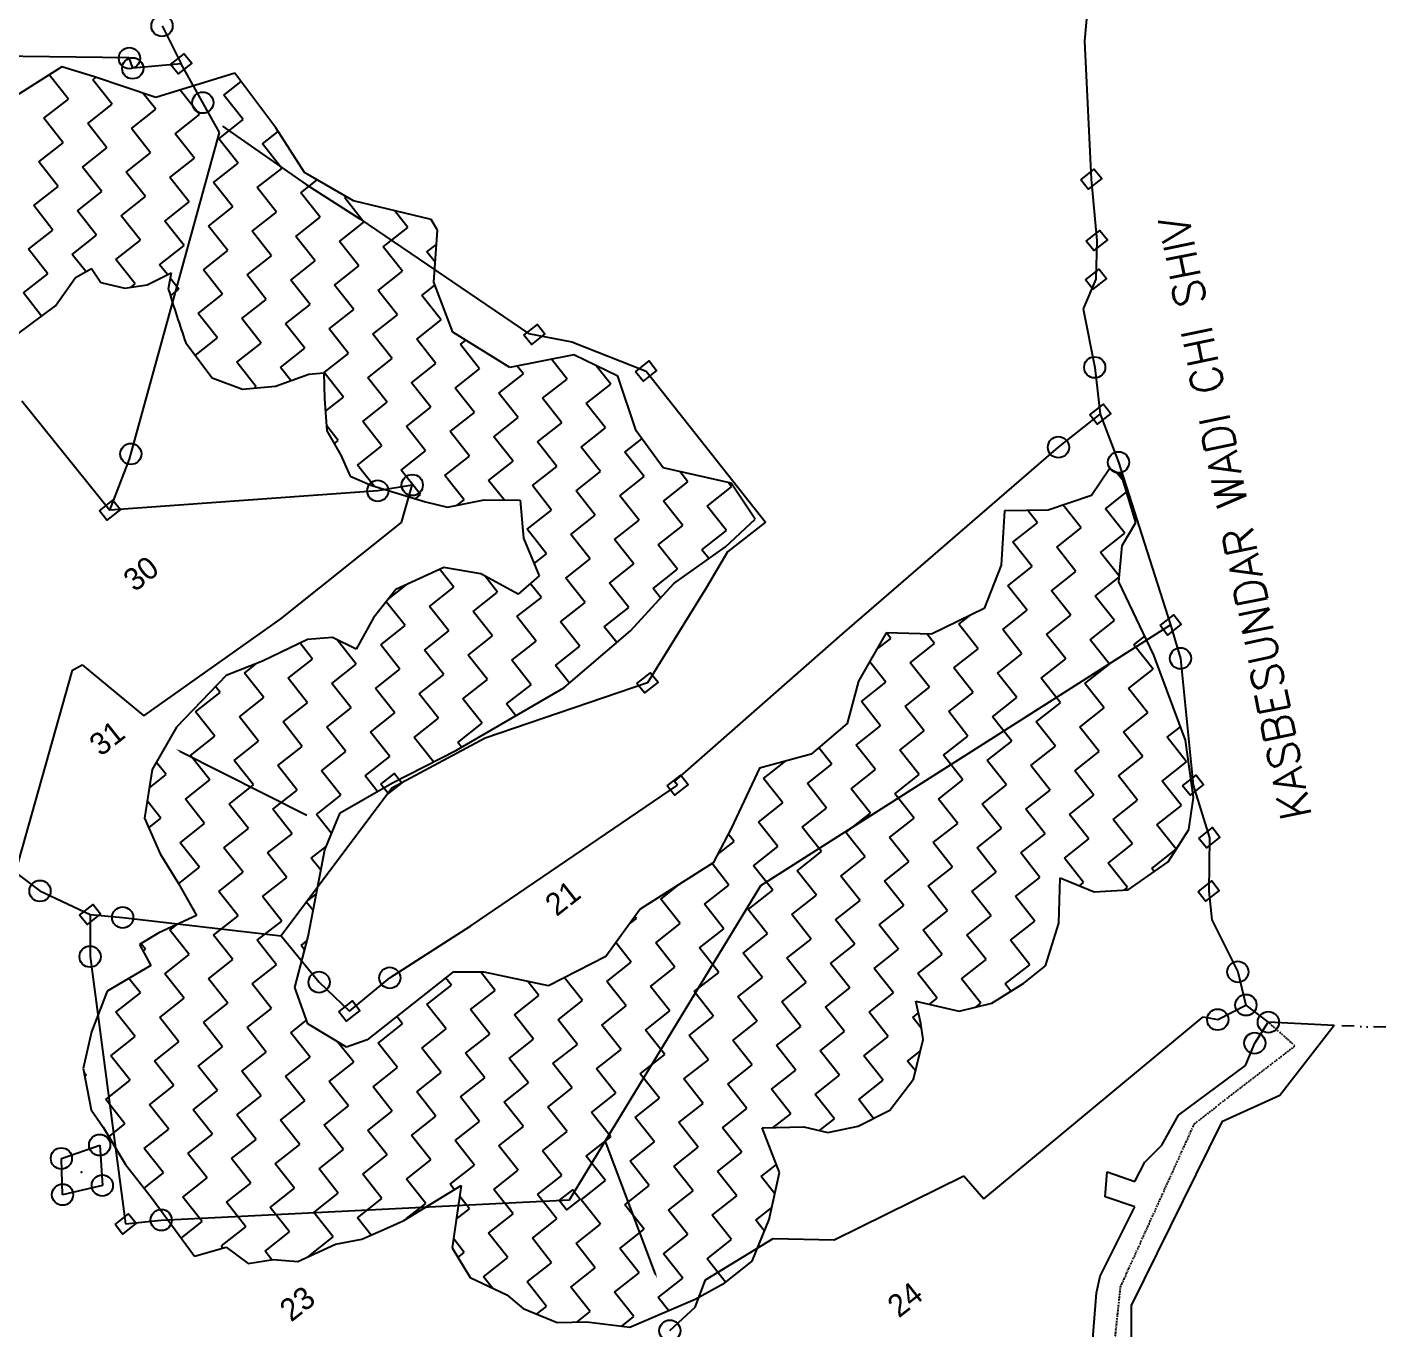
# Model space of a CAD drawing. Header units: metres. Extents: x 348758 to 350592, y 1757753 to 1760169.
# Drawn here: x 350046 to 350592, y 1758428 to 1758951 of the extents above; entities that cross this region are included whole.
import ezdxf

# ---------------------------------------------------------------- set-up
doc = ezdxf.new("R2010")
doc.units = ezdxf.units.M
doc.header["$MEASUREMENT"] = 0
doc.linetypes.add('DASHDOT', pattern=[1, 0.5, -0.25, 0, -0.25])
doc.linetypes.add('DIVIDE', pattern=[1.25, 0.5, -0.25, 0, -0.25, 0, -0.25])
for name, color, linetype in [('OFF', 1, 'Continuous'), ('POLY_HATCH', 12, 'Continuous'), ('POLY_PARCEL', 6, 'Continuous'), ('POLY_WATER', 4, 'Continuous'), ('SYM_ARROW', 1, 'Continuous'), ('TEXT_MAPOUT', 7, 'Continuous'), ('TEXT_PARCEL', 7, 'Continuous'), ('V_BOUND_LINE', 7, 'Continuous'), ('V_BOUND_STREAM_LINE', 7, 'DASHDOT'), ('V_DIVIDE_LINE', 7, 'DIVIDE')]:
    doc.layers.add(name, color=color, linetype=linetype)
doc.styles.get("Standard").update_dxf_attribs({"font": 'simplex.shx'})
doc.styles.add('TEXT_MAP', font='')
doc.styles.get('TEXT_MAP').set_extended_font_data('Kruti Dev 050')

msp = doc.modelspace()

# ---------------------------------------------------------------- linework, layer by layer
for points in [[(350103.49, 1758936.15), (350108.95, 1758940.46), (350111.94, 1758936.68), (350106.47, 1758932.37)], [(350469.35, 1758889.78), (350474.81, 1758894.1), (350477.8, 1758890.32), (350472.33, 1758886)], [(350471.62, 1758865.06), (350477.08, 1758869.38), (350480.07, 1758865.6), (350474.6, 1758861.28)], [(350471.26, 1758849.54), (350476.73, 1758853.86), (350479.71, 1758850.08), (350474.25, 1758845.76)], [(350245.52, 1758827.23), (350250.99, 1758831.55), (350253.97, 1758827.77), (350248.51, 1758823.45)], [(350290.42, 1758812.58), (350295.88, 1758816.89), (350298.87, 1758813.11), (350293.4, 1758808.8)], [(350473, 1758795.24), (350478.47, 1758799.56), (350481.45, 1758795.78), (350475.99, 1758791.46)], [(350074.82, 1758756.59), (350080.28, 1758760.91), (350083.27, 1758757.13), (350077.8, 1758752.81)], [(350501.27, 1758710.42), (350506.74, 1758714.74), (350509.72, 1758710.96), (350504.26, 1758706.64)], [(350290.97, 1758687.14), (350296.43, 1758691.45), (350299.42, 1758687.67), (350293.95, 1758683.35)], [(350187.96, 1758646.62), (350193.42, 1758650.93), (350196.41, 1758647.15), (350190.94, 1758642.84)], [(350303.09, 1758645.95), (350308.56, 1758650.26), (350311.54, 1758646.48), (350306.08, 1758642.17)], [(350510.33, 1758646), (350515.8, 1758650.31), (350518.78, 1758646.53), (350513.32, 1758642.22)], [(350516.9, 1758624.84), (350522.37, 1758629.16), (350525.35, 1758625.38), (350519.89, 1758621.06)], [(350516.59, 1758603.39), (350522.06, 1758607.7), (350525.04, 1758603.92), (350519.58, 1758599.61)], [(350066.87, 1758593.97), (350072.34, 1758598.29), (350075.32, 1758594.51), (350069.86, 1758590.19)], [(350171.12, 1758555.13), (350176.58, 1758559.44), (350179.57, 1758555.66), (350174.1, 1758551.35)], [(350259.68, 1758479.19), (350265.15, 1758483.51), (350268.13, 1758479.73), (350262.66, 1758475.41)], [(350081.12, 1758469.47), (350086.59, 1758473.79), (350089.57, 1758470.01), (350084.11, 1758465.69)]]:
    msp.add_lwpolyline(points, close=True)
for centre in [(350100.02, 1758951.68), (350086.91, 1758938.67), (350088.25, 1758934.63), (350116.41, 1758920.78), (350475, 1758814.3), (350087.48, 1758779.49), (350460.41, 1758782.19), (350484.57, 1758776.12), (350186.76, 1758764.63), (350200.62, 1758766.97), (350509.47, 1758697.26), (350050.95, 1758603.69), (350084.21, 1758593.01), (350071.1, 1758577.28), (350163.17, 1758566.98), (350191.59, 1758568.73), (350532.54, 1758571.16), (350535.78, 1758557.81), (350524.46, 1758551.94), (350544.78, 1758550.88), (350539.35, 1758542.48), (350074.95, 1758501.48), (350059.56, 1758496.1), (350076.02, 1758485.2), (350060.03, 1758481.5), (350099.69, 1758471.32), (350304.18, 1758426.81)]:
    msp.add_circle(centre, 4.26)
msp.add_point((350067.6, 1758490.58))
at = {"layer": 'OFF'}
msp.add_line((350571.26, 1758549.52), (350544.78, 1758550.88), dxfattribs=at)
at = {"layer": 'POLY_HATCH'}
for p, q in [((350059.78, 1758935.27), (350030.99, 1758917.03)), ((350072.87, 1758931.22), (350059.78, 1758935.27)), ((350097.51, 1758922.81), (350072.87, 1758931.22)), ((350129.33, 1758932.65), (350097.51, 1758922.81)), ((350145.83, 1758910.61), (350129.33, 1758932.65)), ((350157.28, 1758892.69), (350145.83, 1758910.61)), ((350177.05, 1758881.33), (350157.28, 1758892.69)), ((350208.23, 1758873.79), (350177.05, 1758881.33)), ((350210.74, 1758869.48), (350208.23, 1758873.79)), ((350209.27, 1758848.54), (350210.74, 1758869.48)), ((350057.17, 1758839.11), (350065.28, 1758850.5)), ((350065.28, 1758850.5), (350071.69, 1758854.13)), ((350071.69, 1758854.13), (350075.4, 1758848.52)), ((350094, 1758847.54), (350103.73, 1758852.37)), ((350103.73, 1758852.37), (350102.55, 1758845.74)), ((350075.4, 1758848.52), (350085.08, 1758846.19)), ((350085.08, 1758846.19), (350094, 1758847.54)), ((350216.96, 1758828.54), (350209.27, 1758848.54)), ((350041.45, 1758827.41), (350057.17, 1758839.11)), ((350239.9, 1758814.3), (350216.96, 1758828.54)), ((350109.57, 1758824.21), (350120.18, 1758810.13)), ((350265.63, 1758819.32), (350239.9, 1758814.3)), ((350283.21, 1758810.73), (350265.63, 1758819.32)), ((350145.67, 1758806.75), (350158.98, 1758811.56)), ((350158.98, 1758811.56), (350165.01, 1758812.05)), ((350165.01, 1758812.05), (350165.38, 1758801.65)), ((350120.18, 1758810.13), (350132.38, 1758805.52)), ((350132.38, 1758805.52), (350145.67, 1758806.75)), ((350290.67, 1758788.75), (350283.21, 1758810.73)), ((350165.38, 1758801.65), (350166.25, 1758788.81)), ((350166.25, 1758788.81), (350171.86, 1758778.99)), ((350301.48, 1758773.91), (350290.67, 1758788.75)), ((350171.86, 1758778.99), (350175.64, 1758770.59)), ((350328.89, 1758767.69), (350301.48, 1758773.91)), ((350480.95, 1758773.5), (350473.71, 1758762.8)), ((350485.82, 1758770.93), (350480.95, 1758773.5)), ((350175.64, 1758770.59), (350184.35, 1758766.78)), ((350338.44, 1758753.25), (350328.89, 1758767.69)), ((350491.54, 1758751.95), (350485.82, 1758770.93)), ((350184.35, 1758766.78), (350205.89, 1758760.27)), ((350473.71, 1758762.8), (350456.29, 1758756.87)), ((350205.89, 1758760.27), (350214.78, 1758758.04)), ((350214.78, 1758758.04), (350229.48, 1758761.09)), ((350229.48, 1758761.09), (350244.03, 1758760.87)), ((350244.03, 1758760.87), (350245.41, 1758745.57)), ((350438.73, 1758756.54), (350437.35, 1758734.8)), ((350456.29, 1758756.87), (350438.73, 1758756.54)), ((350326.57, 1758742.08), (350338.44, 1758753.25)), ((350486.06, 1758742.63), (350491.54, 1758751.95)), ((350245.41, 1758745.57), (350251.59, 1758730.51)), ((350305.74, 1758727.43), (350326.57, 1758742.08)), ((350484.74, 1758728.06), (350486.06, 1758742.63)), ((350437.35, 1758734.8), (350430.51, 1758717.29)), ((350213.35, 1758733.8), (350193.99, 1758724.92)), ((350228.19, 1758731.27), (350213.35, 1758733.8)), ((350243.15, 1758723.14), (350228.19, 1758731.27)), ((350251.59, 1758730.51), (350243.15, 1758723.14)), ((350193.99, 1758724.92), (350185.09, 1758713.62)), ((350288.41, 1758708.36), (350305.74, 1758727.43)), ((350498.78, 1758698.54), (350484.74, 1758728.06)), ((350185.09, 1758713.62), (350178.01, 1758700.91)), ((350430.51, 1758717.29), (350409.38, 1758707.02)), ((350261.57, 1758685.37), (350288.41, 1758708.36)), ((350391.13, 1758707.57), (350380, 1758688.08)), ((350409.38, 1758707.02), (350391.13, 1758707.57)), ((350158.56, 1758704.78), (350140.41, 1758696.16)), ((350168.61, 1758705.6), (350158.56, 1758704.78)), ((350178.01, 1758700.91), (350168.61, 1758705.6)), ((350511.47, 1758664.4), (350498.78, 1758698.54)), ((350140.41, 1758696.16), (350125.79, 1758690.3)), ((350125.79, 1758690.3), (350105.81, 1758669.55)), ((350380, 1758688.08), (350375.48, 1758671.02)), ((350218.4, 1758660.27), (350261.57, 1758685.37)), ((350105.81, 1758669.55), (350096.09, 1758652.49)), ((350375.48, 1758671.02), (350360.95, 1758658.65)), ((350514.72, 1758641.33), (350511.47, 1758664.4)), ((350192.73, 1758647.2), (350218.4, 1758660.27)), ((350360.95, 1758658.65), (350340.18, 1758653.04)), ((350340.18, 1758653.04), (350328.77, 1758628.75)), ((350096.09, 1758652.49), (350092.99, 1758632.95)), ((350171.7, 1758635.09), (350192.73, 1758647.2)), ((350512.79, 1758628.41), (350514.72, 1758641.33)), ((350092.99, 1758632.95), (350099.27, 1758618.67)), ((350165.42, 1758620.24), (350171.7, 1758635.09)), ((350328.77, 1758628.75), (350321.62, 1758615.01)), ((350504.49, 1758615.45), (350512.79, 1758628.41)), ((350158.79, 1758585.34), (350165.42, 1758620.24)), ((350099.27, 1758618.67), (350106.61, 1758606.66)), ((350321.62, 1758615.01), (350292.27, 1758596.34)), ((350488.43, 1758604.19), (350504.49, 1758615.45)), ((350460.56, 1758590.73), (350461.12, 1758608.98)), ((350461.12, 1758608.98), (350474.8, 1758603.4)), ((350106.61, 1758606.66), (350113.86, 1758593.87)), ((350474.8, 1758603.4), (350488.43, 1758604.19)), ((350113.86, 1758593.87), (350098.7, 1758586.88)), ((350292.27, 1758596.34), (350278.47, 1758577.35)), ((350455.27, 1758573.53), (350460.56, 1758590.73)), ((350098.7, 1758586.88), (350090.98, 1758582.21)), ((350090.98, 1758582.21), (350095.55, 1758573.72)), ((350153.35, 1758564.87), (350158.79, 1758585.34)), ((350278.47, 1758577.35), (350255.45, 1758565.47)), ((350095.55, 1758573.72), (350078.01, 1758563.43)), ((350216.9, 1758570.99), (350182.54, 1758543.86)), ((350229.47, 1758571.03), (350216.9, 1758570.99)), ((350255.45, 1758565.47), (350229.47, 1758571.03)), ((350446.48, 1758566.59), (350455.27, 1758573.53)), ((350433.59, 1758558.55), (350446.48, 1758566.59)), ((350078.01, 1758563.43), (350071.69, 1758547.05)), ((350158.65, 1758550.18), (350153.35, 1758564.87)), ((350405.14, 1758550.33), (350403.02, 1758559.34)), ((350403.02, 1758559.34), (350420.46, 1758555.31)), ((350420.46, 1758555.31), (350433.59, 1758558.55)), ((350174.14, 1758540.82), (350158.65, 1758550.18)), ((350405.97, 1758543.87), (350405.14, 1758550.33)), ((350071.69, 1758547.05), (350068.36, 1758532.31)), ((350182.54, 1758543.86), (350174.14, 1758540.82)), ((350402.1, 1758527.99), (350405.97, 1758543.87)), ((350068.36, 1758532.31), (350071.56, 1758515.6)), ((350392.67, 1758515.56), (350402.1, 1758527.99)), ((350071.56, 1758515.6), (350076.32, 1758508.68)), ((350379.96, 1758509.09), (350392.67, 1758515.56)), ((350076.32, 1758508.68), (350085.3, 1758493.69)), ((350341.26, 1758508.44), (350358.03, 1758508.87)), ((350348.3, 1758490.5), (350341.26, 1758508.44)), ((350358.03, 1758508.87), (350367.71, 1758506.54)), ((350367.71, 1758506.54), (350379.96, 1758509.09)), ((350085.3, 1758493.69), (350095.69, 1758480.53)), ((350344.06, 1758471.48), (350348.3, 1758490.5)), ((350197.19, 1758471.17), (350220.35, 1758485.18)), ((350220.35, 1758485.18), (350216.6, 1758460.14)), ((350095.69, 1758480.53), (350113.06, 1758456.74)), ((350180.37, 1758463.59), (350190.44, 1758467.98)), ((350190.44, 1758467.98), (350197.19, 1758471.17)), ((350337.3, 1758454.75), (350344.06, 1758471.48)), ((350154.62, 1758454.66), (350169.78, 1758461.64)), ((350169.78, 1758461.64), (350180.37, 1758463.59)), ((350113.06, 1758456.74), (350125.84, 1758460.42)), ((350125.84, 1758460.42), (350134.61, 1758453.82)), ((350216.6, 1758460.14), (350223.94, 1758448.13)), ((350134.61, 1758453.82), (350144.76, 1758455.42)), ((350144.76, 1758455.42), (350154.62, 1758454.66)), ((350326.33, 1758446.09), (350337.3, 1758454.75)), ((350223.94, 1758448.13), (350238.65, 1758441.23)), ((350314.4, 1758439.52), (350326.33, 1758446.09)), ((350238.65, 1758441.23), (350245.17, 1758435.69)), ((350245.17, 1758435.69), (350258.84, 1758430.11)), ((350288.1, 1758428.27), (350314.4, 1758439.52)), ((350258.84, 1758430.11), (350270.81, 1758430.3)), ((350270.81, 1758430.3), (350288.1, 1758428.27))]:
    msp.add_line(p, q, dxfattribs=at)
at = {"layer": 'POLY_HATCH', "linetype": 'Continuous'}
for p, q in [((350062.37, 1758922.26), (350054.66, 1758932.03)), ((350072.19, 1758930.01), (350073.47, 1758931.02)), ((350079.94, 1758920.19), (350072.19, 1758930.01)), ((350115.08, 1758916.06), (350107.35, 1758925.85)), ((350124.89, 1758923.81), (350131.84, 1758929.3)), ((350052.56, 1758914.51), (350062.37, 1758922.26)), ((350097.51, 1758918.13), (350092.45, 1758924.53)), ((350132.64, 1758913.99), (350124.89, 1758923.81)), ((350070.13, 1758912.44), (350079.94, 1758920.19)), ((350087.69, 1758910.38), (350097.51, 1758918.13)), ((350105.26, 1758908.31), (350115.08, 1758916.06)), ((350060.31, 1758904.69), (350052.56, 1758914.51)), ((350077.88, 1758902.63), (350070.13, 1758912.44)), ((350095.44, 1758900.56), (350087.69, 1758910.38)), ((350122.83, 1758906.24), (350132.64, 1758913.99)), ((350050.49, 1758896.94), (350060.31, 1758904.69)), ((350113.01, 1758898.49), (350105.26, 1758908.31)), ((350130.58, 1758896.43), (350122.83, 1758906.24)), ((350140.39, 1758904.18), (350146.74, 1758909.19)), ((350148.14, 1758894.36), (350140.39, 1758904.18)), ((350068.06, 1758894.88), (350077.88, 1758902.63)), ((350085.63, 1758892.81), (350095.44, 1758900.56)), ((350103.19, 1758890.74), (350113.01, 1758898.49)), ((350058.24, 1758887.13), (350050.49, 1758896.94)), ((350075.81, 1758885.06), (350068.06, 1758894.88)), ((350120.76, 1758888.68), (350130.58, 1758896.43)), ((350138.33, 1758886.61), (350148.14, 1758894.36)), ((350093.38, 1758882.99), (350085.63, 1758892.81)), ((350110.94, 1758880.93), (350103.19, 1758890.74)), ((350128.51, 1758878.86), (350120.76, 1758888.68)), ((350155.89, 1758884.55), (350162.45, 1758889.72)), ((350048.43, 1758879.38), (350058.24, 1758887.13)), ((350065.99, 1758877.31), (350075.81, 1758885.06)), ((350083.56, 1758875.24), (350093.38, 1758882.99)), ((350146.08, 1758876.79), (350138.33, 1758886.61)), ((350163.64, 1758874.73), (350155.89, 1758884.55)), ((350173.46, 1758882.48), (350174.13, 1758883.01)), ((350181.21, 1758872.66), (350173.46, 1758882.48)), ((350056.18, 1758869.56), (350048.43, 1758879.38)), ((350073.74, 1758867.49), (350065.99, 1758877.31)), ((350101.13, 1758873.18), (350110.94, 1758880.93)), ((350118.69, 1758871.11), (350128.51, 1758878.86)), ((350136.26, 1758869.04), (350146.08, 1758876.79)), ((350198.78, 1758870.6), (350193.43, 1758877.37)), ((350091.31, 1758865.43), (350083.56, 1758875.24)), ((350108.88, 1758863.36), (350101.13, 1758873.18)), ((350126.44, 1758861.29), (350118.69, 1758871.11)), ((350153.83, 1758866.98), (350163.64, 1758874.73)), ((350171.39, 1758864.91), (350181.21, 1758872.66)), ((350046.36, 1758861.81), (350056.18, 1758869.56)), ((350063.93, 1758859.74), (350073.74, 1758867.49)), ((350144.01, 1758859.23), (350136.26, 1758869.04)), ((350161.58, 1758857.16), (350153.83, 1758866.98)), ((350188.96, 1758862.85), (350198.78, 1758870.6)), ((350054.11, 1758851.99), (350046.36, 1758861.81)), ((350081.49, 1758857.68), (350091.31, 1758865.43)), ((350099.06, 1758855.61), (350108.88, 1758863.36)), ((350116.63, 1758853.54), (350126.44, 1758861.29)), ((350179.14, 1758855.1), (350171.39, 1758864.91)), ((350196.71, 1758853.03), (350188.96, 1758862.85)), ((350206.53, 1758860.78), (350210.34, 1758863.79)), ((350209.83, 1758856.59), (350206.53, 1758860.78)), ((350069.39, 1758852.83), (350063.93, 1758859.74)), ((350089.24, 1758847.86), (350081.49, 1758857.68)), ((350102.21, 1758851.62), (350099.06, 1758855.61)), ((350134.19, 1758851.48), (350144.01, 1758859.23)), ((350151.76, 1758849.41), (350161.58, 1758857.16)), ((350169.33, 1758847.35), (350179.14, 1758855.1)), ((350044.29, 1758844.24), (350054.11, 1758851.99)), ((350106.81, 1758845.79), (350103.34, 1758850.19)), ((350124.38, 1758843.73), (350116.63, 1758853.54)), ((350141.94, 1758841.66), (350134.19, 1758851.48)), ((350159.51, 1758839.59), (350151.76, 1758849.41)), ((350186.89, 1758845.28), (350196.71, 1758853.03)), ((350051.61, 1758834.97), (350044.29, 1758844.24)), ((350087.62, 1758846.57), (350089.24, 1758847.86)), ((350103.38, 1758843.08), (350106.81, 1758845.79)), ((350177.08, 1758837.53), (350169.33, 1758847.35)), ((350194.65, 1758835.46), (350186.89, 1758845.28)), ((350204.46, 1758843.21), (350209.72, 1758847.36)), ((350114.56, 1758835.98), (350124.38, 1758843.73)), ((350132.13, 1758833.91), (350141.94, 1758841.66)), ((350149.69, 1758831.84), (350159.51, 1758839.59)), ((350212.21, 1758833.4), (350204.46, 1758843.21)), ((350122.31, 1758826.16), (350114.56, 1758835.98)), ((350139.88, 1758824.09), (350132.13, 1758833.91)), ((350167.26, 1758829.78), (350177.08, 1758837.53)), ((350184.83, 1758827.71), (350194.65, 1758835.46)), ((350202.4, 1758825.65), (350212.21, 1758833.4)), ((350157.45, 1758822.03), (350149.69, 1758831.84)), ((350175.01, 1758819.96), (350167.26, 1758829.78)), ((350192.58, 1758817.9), (350184.83, 1758827.71)), ((350113.4, 1758819.13), (350122.31, 1758826.16)), ((350130.06, 1758816.34), (350139.88, 1758824.09)), ((350147.63, 1758814.28), (350157.45, 1758822.03)), ((350210.15, 1758815.83), (350202.4, 1758825.65)), ((350219.96, 1758823.58), (350222.16, 1758825.31)), ((350227.71, 1758813.76), (350219.96, 1758823.58)), ((350165.2, 1758812.21), (350175.01, 1758819.96)), ((350182.76, 1758810.15), (350192.58, 1758817.9)), ((350262.85, 1758809.63), (350256.59, 1758817.56)), ((350137.81, 1758806.53), (350130.06, 1758816.34)), ((350151.82, 1758808.97), (350147.63, 1758814.28)), ((350172.95, 1758802.39), (350165.2, 1758812.21)), ((350200.33, 1758808.08), (350210.15, 1758815.83)), ((350217.9, 1758806.01), (350227.71, 1758813.76)), ((350235.46, 1758803.95), (350245.28, 1758811.7)), ((350245.28, 1758811.7), (350242.78, 1758814.86)), ((350280.41, 1758807.56), (350274.59, 1758814.95)), ((350137.08, 1758805.95), (350137.81, 1758806.53)), ((350190.51, 1758800.33), (350182.76, 1758810.15)), ((350208.08, 1758798.26), (350200.33, 1758808.08)), ((350225.65, 1758796.2), (350217.9, 1758806.01)), ((350253.03, 1758801.88), (350262.85, 1758809.63)), ((350270.6, 1758799.81), (350280.41, 1758807.56)), ((350165.71, 1758796.68), (350172.95, 1758802.39)), ((350180.7, 1758792.58), (350190.51, 1758800.33)), ((350243.21, 1758794.13), (350235.46, 1758803.95)), ((350260.78, 1758792.06), (350253.03, 1758801.88)), ((350198.26, 1758790.51), (350208.08, 1758798.26)), ((350215.83, 1758788.45), (350225.65, 1758796.2)), ((350278.35, 1758790), (350270.6, 1758799.81)), ((350170.88, 1758784.83), (350166.11, 1758790.87)), ((350188.45, 1758782.76), (350180.7, 1758792.58)), ((350206.01, 1758780.7), (350198.26, 1758790.51)), ((350233.4, 1758786.38), (350243.21, 1758794.13)), ((350250.96, 1758784.31), (350260.78, 1758792.06)), ((350268.53, 1758782.25), (350278.35, 1758790)), ((350169.26, 1758783.55), (350170.88, 1758784.83)), ((350223.58, 1758778.63), (350215.83, 1758788.45)), ((350241.15, 1758776.56), (350233.4, 1758786.38)), ((350258.71, 1758774.5), (350250.96, 1758784.31)), ((350286.1, 1758780.18), (350292.96, 1758785.6)), ((350178.63, 1758775.01), (350188.45, 1758782.76)), ((350196.2, 1758772.95), (350206.01, 1758780.7)), ((350213.76, 1758770.88), (350223.58, 1758778.63)), ((350276.28, 1758772.43), (350268.53, 1758782.25)), ((350293.85, 1758770.36), (350286.1, 1758780.18)), ((350185.37, 1758766.47), (350178.63, 1758775.01)), ((350203.95, 1758763.13), (350196.2, 1758772.95)), ((350231.33, 1758768.81), (350241.15, 1758776.56)), ((350248.9, 1758766.75), (350258.71, 1758774.5)), ((350221.51, 1758761.06), (350213.76, 1758770.88)), ((350237.52, 1758760.97), (350231.33, 1758768.81)), ((350266.46, 1758764.68), (350276.28, 1758772.43)), ((350284.03, 1758762.61), (350293.85, 1758770.36)), ((350301.6, 1758760.55), (350311.41, 1758768.3)), ((350311.41, 1758768.3), (350308.18, 1758772.39)), ((350328.98, 1758766.23), (350327.6, 1758767.98)), ((350486.56, 1758768.48), (350483.78, 1758772.01)), ((350201.87, 1758761.49), (350203.95, 1758763.13)), ((350256.65, 1758756.93), (350248.9, 1758766.75)), ((350274.21, 1758754.86), (350266.46, 1758764.68)), ((350291.78, 1758752.8), (350284.03, 1758762.61)), ((350319.17, 1758758.48), (350328.98, 1758766.23)), ((350479.33, 1758757.45), (350487.86, 1758764.18)), ((350218.72, 1758758.86), (350221.51, 1758761.06)), ((350246.83, 1758749.18), (350256.65, 1758756.93)), ((350309.35, 1758750.73), (350301.6, 1758760.55)), ((350326.92, 1758748.67), (350319.17, 1758758.48)), ((350451.95, 1758751.77), (350448.04, 1758756.72)), ((350469.52, 1758749.7), (350462.25, 1758758.9)), ((350487.08, 1758747.64), (350479.33, 1758757.45)), ((350264.4, 1758747.11), (350274.21, 1758754.86)), ((350281.97, 1758745.05), (350291.78, 1758752.8)), ((350442.13, 1758744.02), (350451.95, 1758751.77)), ((350254.58, 1758739.36), (350246.83, 1758749.18)), ((350272.15, 1758737.3), (350264.4, 1758747.11)), ((350299.53, 1758742.98), (350309.35, 1758750.73)), ((350317.1, 1758740.91), (350326.92, 1758748.67)), ((350459.7, 1758741.95), (350469.52, 1758749.7)), ((350477.27, 1758739.89), (350487.08, 1758747.64)), ((350289.72, 1758735.23), (350281.97, 1758745.05)), ((350307.28, 1758733.16), (350299.53, 1758742.98)), ((350319.89, 1758737.38), (350317.1, 1758740.91)), ((350449.88, 1758734.2), (350442.13, 1758744.02)), ((350467.45, 1758732.14), (350459.7, 1758741.95)), ((350249.58, 1758735.41), (350254.58, 1758739.36)), ((350262.33, 1758729.55), (350272.15, 1758737.3)), ((350279.9, 1758727.48), (350289.72, 1758735.23)), ((350484.93, 1758730.18), (350477.27, 1758739.89)), ((350217.38, 1758725.93), (350211.75, 1758733.06)), ((350234.95, 1758723.86), (350229.79, 1758730.39)), ((350270.08, 1758719.73), (350262.33, 1758729.55)), ((350297.47, 1758725.41), (350307.28, 1758733.16)), ((350440.07, 1758726.45), (350449.88, 1758734.2)), ((350457.63, 1758724.38), (350467.45, 1758732.14)), ((350475.2, 1758722.32), (350484.92, 1758729.99)), ((350190.81, 1758720.88), (350198.6, 1758727.04)), ((350207.57, 1758718.18), (350217.38, 1758725.93)), ((350225.13, 1758716.11), (350234.95, 1758723.86)), ((350252.52, 1758721.8), (350248.07, 1758727.43)), ((350287.65, 1758717.66), (350279.9, 1758727.48)), ((350300.46, 1758721.62), (350297.47, 1758725.41)), ((350447.82, 1758716.63), (350440.07, 1758726.45)), ((350465.38, 1758714.57), (350457.63, 1758724.38)), ((350197.75, 1758710.43), (350190.15, 1758720.05)), ((350215.32, 1758708.36), (350207.57, 1758718.18)), ((350242.7, 1758714.05), (350252.52, 1758721.8)), ((350260.27, 1758711.98), (350270.08, 1758719.73)), ((350482.95, 1758712.5), (350475.2, 1758722.32)), ((350232.88, 1758706.3), (350225.13, 1758716.11)), ((350250.45, 1758704.23), (350242.7, 1758714.05)), ((350277.83, 1758709.91), (350287.65, 1758717.66)), ((350420.43, 1758710.95), (350425.19, 1758714.71)), ((350438, 1758708.88), (350447.82, 1758716.63)), ((350455.57, 1758706.82), (350465.38, 1758714.57)), ((350187.93, 1758702.68), (350197.75, 1758710.43)), ((350205.5, 1758700.61), (350215.32, 1758708.36)), ((350268.02, 1758702.16), (350260.27, 1758711.98)), ((350282.83, 1758703.58), (350277.83, 1758709.91)), ((350393.05, 1758705.27), (350391.24, 1758707.57)), ((350428.18, 1758701.13), (350420.43, 1758710.95)), ((350445.75, 1758699.07), (350438, 1758708.88)), ((350473.13, 1758704.75), (350482.95, 1758712.5)), ((350160.55, 1758696.99), (350155.53, 1758703.35)), ((350178.12, 1758694.93), (350170.4, 1758704.7)), ((350195.68, 1758692.86), (350187.93, 1758702.68)), ((350223.07, 1758698.55), (350232.88, 1758706.3)), ((350240.63, 1758696.48), (350250.45, 1758704.23)), ((350258.2, 1758694.41), (350268.02, 1758702.16)), ((350387.16, 1758700.62), (350393.05, 1758705.27)), ((350400.8, 1758695.45), (350410.62, 1758703.2)), ((350410.62, 1758703.2), (350407.56, 1758707.08)), ((350463.32, 1758697), (350455.57, 1758706.82)), ((350480.89, 1758694.94), (350473.13, 1758704.75)), ((350490.7, 1758702.69), (350495.14, 1758706.19)), ((350498.45, 1758692.87), (350490.7, 1758702.69)), ((350150.73, 1758689.24), (350160.55, 1758696.99)), ((350213.25, 1758690.79), (350205.5, 1758700.61)), ((350230.82, 1758688.73), (350223.07, 1758698.55)), ((350248.38, 1758686.66), (350240.63, 1758696.48)), ((350418.37, 1758693.38), (350428.18, 1758701.13)), ((350435.93, 1758691.32), (350445.75, 1758699.07)), ((350453.5, 1758689.25), (350463.32, 1758697)), ((350133.17, 1758691.31), (350138.16, 1758695.26)), ((350140.92, 1758681.49), (350133.17, 1758691.31)), ((350168.3, 1758687.18), (350178.12, 1758694.93)), ((350185.87, 1758685.11), (350195.68, 1758692.86)), ((350263.82, 1758687.29), (350258.2, 1758694.41)), ((350390.98, 1758687.7), (350384.49, 1758695.93)), ((350408.55, 1758685.63), (350400.8, 1758695.45)), ((350426.12, 1758683.57), (350418.37, 1758693.38)), ((350443.69, 1758681.5), (350435.93, 1758691.32)), ((350471.07, 1758687.18), (350480.89, 1758694.94)), ((350488.64, 1758685.12), (350498.45, 1758692.87)), ((350123.35, 1758683.56), (350121.52, 1758685.87)), ((350158.48, 1758679.43), (350150.73, 1758689.24)), ((350176.05, 1758677.36), (350168.3, 1758687.18)), ((350203.43, 1758683.04), (350213.25, 1758690.79)), ((350221, 1758680.98), (350230.82, 1758688.73)), ((350238.57, 1758678.91), (350248.38, 1758686.66)), ((350381.17, 1758679.95), (350390.98, 1758687.7)), ((350398.73, 1758677.88), (350408.55, 1758685.63)), ((350461.25, 1758679.43), (350453.5, 1758689.25)), ((350478.82, 1758677.37), (350471.07, 1758687.18)), ((350113.53, 1758675.81), (350123.35, 1758683.56)), ((350131.1, 1758673.74), (350140.92, 1758681.49)), ((350193.62, 1758675.29), (350185.87, 1758685.11)), ((350211.18, 1758673.23), (350203.43, 1758683.04)), ((350228.75, 1758671.16), (350221, 1758680.98)), ((350388.92, 1758670.13), (350381.17, 1758679.95)), ((350416.3, 1758675.82), (350426.12, 1758683.57)), ((350433.87, 1758673.75), (350443.69, 1758681.5)), ((350496.39, 1758675.3), (350488.64, 1758685.12)), ((350121.28, 1758665.99), (350113.53, 1758675.81)), ((350148.67, 1758671.68), (350158.48, 1758679.43)), ((350166.23, 1758669.61), (350176.05, 1758677.36)), ((350183.8, 1758667.54), (350193.62, 1758675.29)), ((350242.31, 1758674.17), (350238.57, 1758678.91)), ((350406.49, 1758668.07), (350398.73, 1758677.88)), ((350424.05, 1758666), (350416.3, 1758675.82)), ((350451.44, 1758671.68), (350461.25, 1758679.43)), ((350469, 1758669.62), (350478.82, 1758677.37)), ((350486.57, 1758667.55), (350496.39, 1758675.3)), ((350138.85, 1758663.93), (350131.1, 1758673.74)), ((350156.42, 1758661.86), (350148.67, 1758671.68)), ((350173.98, 1758659.79), (350166.23, 1758669.61)), ((350201.37, 1758665.48), (350211.18, 1758673.23)), ((350218.93, 1758663.41), (350228.75, 1758671.16)), ((350379.1, 1758662.38), (350388.92, 1758670.13)), ((350441.62, 1758663.93), (350433.87, 1758673.75)), ((350459.19, 1758661.87), (350451.44, 1758671.68)), ((350476.75, 1758659.8), (350469, 1758669.62)), ((350504.14, 1758665.49), (350509.49, 1758669.72)), ((350111.47, 1758658.24), (350121.28, 1758665.99)), ((350129.03, 1758656.18), (350138.85, 1758663.93)), ((350191.55, 1758657.73), (350183.8, 1758667.54)), ((350209.12, 1758655.66), (350201.37, 1758665.48)), ((350396.67, 1758660.32), (350406.49, 1758668.07)), ((350414.24, 1758658.25), (350424.05, 1758666)), ((350431.8, 1758656.18), (350441.62, 1758663.93)), ((350494.32, 1758657.74), (350486.57, 1758667.55)), ((350511.89, 1758655.67), (350504.14, 1758665.49)), ((350119.22, 1758648.43), (350111.47, 1758658.24)), ((350146.6, 1758654.11), (350156.42, 1758661.86)), ((350164.17, 1758652.04), (350173.98, 1758659.79)), ((350220.46, 1758661.47), (350218.93, 1758663.41)), ((350369.29, 1758654.63), (350364.04, 1758661.28)), ((350386.85, 1758652.57), (350379.1, 1758662.38)), ((350404.42, 1758650.5), (350396.67, 1758660.32)), ((350421.99, 1758648.43), (350414.24, 1758658.25)), ((350449.37, 1758654.12), (350459.19, 1758661.87)), ((350466.94, 1758652.05), (350476.75, 1758659.8)), ((350101.65, 1758650.49), (350097.76, 1758655.42)), ((350136.78, 1758646.36), (350129.03, 1758656.18)), ((350154.35, 1758644.29), (350146.6, 1758654.11)), ((350181.73, 1758649.98), (350191.55, 1758657.73)), ((350208.7, 1758655.33), (350209.12, 1758655.66)), ((350341.9, 1758648.95), (350350.68, 1758655.88)), ((350359.47, 1758646.88), (350369.29, 1758654.63)), ((350439.55, 1758646.37), (350431.8, 1758656.18)), ((350457.12, 1758644.3), (350449.37, 1758654.12)), ((350484.5, 1758649.98), (350494.32, 1758657.74)), ((350502.07, 1758647.92), (350511.89, 1758655.67)), ((350094.93, 1758645.19), (350101.65, 1758650.49)), ((350109.4, 1758640.67), (350119.22, 1758648.43)), ((350171.92, 1758642.23), (350164.17, 1758652.04)), ((350186.68, 1758643.71), (350181.73, 1758649.98)), ((350349.65, 1758639.13), (350341.9, 1758648.95)), ((350377.04, 1758644.82), (350386.85, 1758652.57)), ((350394.6, 1758642.75), (350404.42, 1758650.5)), ((350412.17, 1758640.68), (350421.99, 1758648.43)), ((350474.69, 1758642.23), (350466.94, 1758652.05)), ((350492.25, 1758640.17), (350484.5, 1758649.98)), ((350509.82, 1758638.1), (350502.07, 1758647.92)), ((350126.97, 1758638.61), (350136.78, 1758646.36)), ((350144.53, 1758636.54), (350154.35, 1758644.29)), ((350162.1, 1758634.48), (350171.92, 1758642.23)), ((350367.22, 1758637.06), (350359.47, 1758646.88)), ((350384.79, 1758635), (350377.04, 1758644.82)), ((350402.35, 1758632.93), (350394.6, 1758642.75)), ((350429.74, 1758638.62), (350439.55, 1758646.37)), ((350447.3, 1758636.55), (350457.12, 1758644.3)), ((350464.87, 1758634.48), (350474.69, 1758642.23)), ((350099.58, 1758632.92), (350094.09, 1758639.88)), ((350117.15, 1758630.86), (350109.4, 1758640.67)), ((350134.72, 1758628.79), (350126.97, 1758638.61)), ((350152.28, 1758626.73), (350144.53, 1758636.54)), ((350339.84, 1758631.38), (350349.65, 1758639.13)), ((350357.4, 1758629.31), (350367.22, 1758637.06)), ((350419.92, 1758630.87), (350412.17, 1758640.68)), ((350437.49, 1758628.8), (350429.74, 1758638.62)), ((350455.05, 1758626.73), (350447.3, 1758636.55)), ((350482.44, 1758632.42), (350492.25, 1758640.17)), ((350500, 1758630.35), (350509.82, 1758638.1)), ((350094.69, 1758629.06), (350099.58, 1758632.92)), ((350107.33, 1758623.11), (350117.15, 1758630.86)), ((350168.18, 1758626.77), (350162.1, 1758634.48)), ((350347.59, 1758621.56), (350339.84, 1758631.38)), ((350374.97, 1758627.25), (350384.79, 1758635)), ((350392.54, 1758625.18), (350402.35, 1758632.93)), ((350410.1, 1758623.12), (350419.92, 1758630.87)), ((350472.62, 1758624.67), (350464.87, 1758634.48)), ((350490.19, 1758622.6), (350482.44, 1758632.42)), ((350124.9, 1758621.04), (350134.72, 1758628.79)), ((350142.47, 1758618.98), (350152.28, 1758626.73)), ((350330.02, 1758623.63), (350327.66, 1758626.62)), ((350365.15, 1758619.5), (350357.4, 1758629.31)), ((350382.72, 1758617.43), (350374.97, 1758627.25)), ((350427.67, 1758621.05), (350437.49, 1758628.8)), ((350445.24, 1758618.98), (350455.05, 1758626.73)), ((350507.75, 1758620.54), (350500, 1758630.35)), ((350115.08, 1758613.29), (350107.33, 1758623.11)), ((350132.65, 1758611.23), (350124.9, 1758621.04)), ((350160.03, 1758616.91), (350166, 1758621.62)), ((350323.37, 1758618.38), (350330.02, 1758623.63)), ((350337.77, 1758613.81), (350347.59, 1758621.56)), ((350400.29, 1758615.37), (350392.54, 1758625.18)), ((350417.85, 1758613.3), (350410.1, 1758623.12)), ((350435.42, 1758611.23), (350427.67, 1758621.05)), ((350462.8, 1758616.92), (350472.62, 1758624.67)), ((350480.37, 1758614.85), (350490.19, 1758622.6)), ((350497.94, 1758612.78), (350507.75, 1758620.53)), ((350150.22, 1758609.16), (350142.47, 1758618.98)), ((350163.86, 1758612.06), (350160.03, 1758616.91)), ((350327.95, 1758606.06), (350321.13, 1758614.7)), ((350355.34, 1758611.75), (350365.15, 1758619.5)), ((350372.9, 1758609.68), (350382.72, 1758617.43)), ((350390.47, 1758607.62), (350400.29, 1758615.37)), ((350452.99, 1758609.17), (350445.24, 1758618.98)), ((350470.55, 1758607.1), (350462.8, 1758616.92)), ((350488.12, 1758605.03), (350480.37, 1758614.85)), ((350106.63, 1758606.62), (350115.08, 1758613.29)), ((350122.83, 1758603.47), (350132.65, 1758611.23)), ((350140.4, 1758601.41), (350150.22, 1758609.16)), ((350345.52, 1758604), (350337.77, 1758613.81)), ((350363.09, 1758601.93), (350355.34, 1758611.75)), ((350380.65, 1758599.86), (350372.9, 1758609.68)), ((350408.04, 1758605.55), (350417.85, 1758613.3)), ((350425.6, 1758603.48), (350435.42, 1758611.23)), ((350443.17, 1758601.42), (350452.99, 1758609.17)), ((350498.92, 1758611.54), (350497.94, 1758612.78)), ((350130.58, 1758593.66), (350122.83, 1758603.47)), ((350300.57, 1758600.38), (350308.66, 1758606.77)), ((350318.14, 1758598.31), (350327.95, 1758606.06)), ((350335.7, 1758596.25), (350345.52, 1758604)), ((350398.22, 1758597.8), (350390.47, 1758607.62)), ((350415.79, 1758595.73), (350408.04, 1758605.55)), ((350433.35, 1758593.67), (350425.6, 1758603.48)), ((350468.91, 1758605.8), (350470.55, 1758607.1)), ((350486.94, 1758604.11), (350488.12, 1758605.03)), ((350148.15, 1758591.59), (350140.4, 1758601.41)), ((350157.97, 1758599.34), (350162.06, 1758602.57)), ((350160.77, 1758595.79), (350157.97, 1758599.34)), ((350308.32, 1758590.56), (350300.57, 1758600.38)), ((350325.89, 1758588.5), (350318.14, 1758598.31)), ((350353.27, 1758594.18), (350363.09, 1758601.93)), ((350370.84, 1758592.11), (350380.65, 1758599.86)), ((350450.92, 1758591.6), (350443.17, 1758601.42)), ((350460.74, 1758599.35), (350460.83, 1758599.42)), ((350460.82, 1758599.24), (350460.74, 1758599.35)), ((350113.02, 1758595.72), (350112.27, 1758596.67)), ((350112.87, 1758595.61), (350113.02, 1758595.72)), ((350120.77, 1758585.91), (350130.58, 1758593.66)), ((350287.99, 1758590.45), (350290.75, 1758592.63)), ((350290.75, 1758592.63), (350290.14, 1758593.41)), ((350343.45, 1758586.43), (350335.7, 1758596.25)), ((350361.02, 1758584.36), (350353.27, 1758594.18)), ((350388.4, 1758590.05), (350398.22, 1758597.8)), ((350405.97, 1758587.98), (350415.79, 1758595.73)), ((350423.54, 1758585.92), (350433.35, 1758593.67)), ((350103.2, 1758587.97), (350106.2, 1758590.34)), ((350110.95, 1758578.16), (350103.2, 1758587.97)), ((350138.33, 1758583.84), (350148.15, 1758591.59)), ((350298.5, 1758582.81), (350308.32, 1758590.56)), ((350316.07, 1758580.75), (350325.89, 1758588.5)), ((350378.59, 1758582.3), (350370.84, 1758592.11)), ((350396.15, 1758580.23), (350388.4, 1758590.05)), ((350413.72, 1758578.17), (350405.97, 1758587.98)), ((350441.1, 1758583.85), (350450.92, 1758591.6)), ((350093.38, 1758580.22), (350091.54, 1758582.56)), ((350128.52, 1758576.09), (350120.77, 1758585.91)), ((350146.08, 1758574.03), (350138.33, 1758583.84)), ((350155.9, 1758581.78), (350158.35, 1758583.71)), ((350157.35, 1758579.94), (350155.9, 1758581.78)), ((350288.69, 1758575.06), (350282.5, 1758582.9)), ((350306.25, 1758573), (350298.5, 1758582.81)), ((350333.64, 1758578.68), (350343.45, 1758586.43)), ((350351.2, 1758576.61), (350361.02, 1758584.36)), ((350368.77, 1758574.55), (350378.59, 1758582.3)), ((350431.29, 1758576.1), (350423.54, 1758585.92)), ((350448.85, 1758574.03), (350441.1, 1758583.85)), ((350092.45, 1758579.48), (350093.38, 1758580.22)), ((350101.13, 1758570.41), (350110.95, 1758578.16)), ((350323.82, 1758570.93), (350316.07, 1758580.75)), ((350341.39, 1758568.86), (350333.64, 1758578.68)), ((350358.95, 1758566.8), (350351.2, 1758576.61)), ((350386.34, 1758572.48), (350396.15, 1758580.23)), ((350403.9, 1758570.42), (350413.72, 1758578.17)), ((350118.7, 1758568.34), (350128.52, 1758576.09)), ((350136.27, 1758566.27), (350146.08, 1758574.03)), ((350233.92, 1758563.69), (350228.13, 1758571.02)), ((350278.87, 1758567.31), (350288.69, 1758575.06)), ((350296.44, 1758565.25), (350306.25, 1758573)), ((350314, 1758563.18), (350323.82, 1758570.93)), ((350376.52, 1758564.73), (350368.77, 1758574.55)), ((350394.09, 1758562.66), (350386.34, 1758572.48)), ((350421.47, 1758568.35), (350431.29, 1758576.1)), ((350439.04, 1758566.28), (350448.85, 1758574.03)), ((350091.32, 1758562.66), (350086.69, 1758568.52)), ((350108.88, 1758560.59), (350101.13, 1758570.41)), ((350126.45, 1758558.52), (350118.7, 1758568.34)), ((350144.02, 1758556.46), (350136.27, 1758566.27)), ((350206.54, 1758558.01), (350216.35, 1758565.76)), ((350216.35, 1758565.76), (350214.02, 1758568.72)), ((350251.49, 1758561.63), (350247.03, 1758567.27)), ((350269.05, 1758559.56), (350261.8, 1758568.75)), ((350286.62, 1758557.5), (350278.87, 1758567.31)), ((350304.19, 1758555.43), (350296.44, 1758565.25)), ((350331.57, 1758561.11), (350341.39, 1758568.86)), ((350349.14, 1758559.05), (350358.95, 1758566.8)), ((350411.65, 1758560.6), (350403.9, 1758570.42)), ((350429.22, 1758558.53), (350421.47, 1758568.35)), ((350441.33, 1758563.38), (350439.04, 1758566.28)), ((350081.5, 1758554.91), (350091.32, 1758562.66)), ((350099.07, 1758552.84), (350108.88, 1758560.59)), ((350224.1, 1758555.94), (350233.92, 1758563.69)), ((350241.67, 1758553.88), (350251.49, 1758561.63)), ((350321.75, 1758553.36), (350314, 1758563.18)), ((350339.32, 1758551.3), (350331.57, 1758561.11)), ((350366.7, 1758556.98), (350376.52, 1758564.73)), ((350384.27, 1758554.91), (350394.09, 1758562.66)), ((350408.47, 1758558.08), (350411.65, 1758560.6)), ((350089.25, 1758545.09), (350081.5, 1758554.91)), ((350116.64, 1758550.77), (350126.45, 1758558.52)), ((350134.2, 1758548.71), (350144.02, 1758556.46)), ((350214.29, 1758548.19), (350206.54, 1758558.01)), ((350231.85, 1758546.13), (350224.1, 1758555.94)), ((350259.24, 1758551.81), (350269.05, 1758559.56)), ((350276.8, 1758549.74), (350286.62, 1758557.5)), ((350294.37, 1758547.68), (350304.19, 1758555.43)), ((350356.89, 1758549.23), (350349.14, 1758559.05)), ((350374.45, 1758547.16), (350366.7, 1758556.98)), ((350392.02, 1758545.1), (350384.27, 1758554.91)), ((350401.84, 1758552.85), (350404.12, 1758554.65)), ((350427.26, 1758556.99), (350429.22, 1758558.53)), ((350106.82, 1758543.02), (350099.07, 1758552.84)), ((350124.39, 1758540.96), (350116.64, 1758550.77)), ((350151.77, 1758546.64), (350158.12, 1758551.66)), ((350186.9, 1758542.51), (350196.72, 1758550.26)), ((350196.72, 1758550.26), (350194.39, 1758553.22)), ((350249.42, 1758544.06), (350241.67, 1758553.88)), ((350266.99, 1758541.99), (350259.24, 1758551.81)), ((350284.55, 1758539.93), (350276.8, 1758549.74)), ((350311.94, 1758545.61), (350321.75, 1758553.36)), ((350329.5, 1758543.55), (350339.32, 1758551.3)), ((350347.07, 1758541.48), (350356.89, 1758549.23)), ((350405.39, 1758548.35), (350401.84, 1758552.85)), ((350079.44, 1758537.34), (350089.25, 1758545.09)), ((350141.95, 1758538.89), (350134.2, 1758548.71)), ((350159.52, 1758536.83), (350151.77, 1758546.64)), ((350204.47, 1758540.44), (350214.29, 1758548.19)), ((350222.04, 1758538.38), (350231.85, 1758546.13)), ((350239.6, 1758536.31), (350249.42, 1758544.06)), ((350302.12, 1758537.86), (350294.37, 1758547.68)), ((350319.69, 1758535.8), (350311.94, 1758545.61)), ((350337.25, 1758533.73), (350329.5, 1758543.55)), ((350364.64, 1758539.41), (350374.45, 1758547.16)), ((350382.21, 1758537.35), (350392.02, 1758545.1)), ((350097, 1758535.27), (350106.82, 1758543.02)), ((350114.57, 1758533.21), (350124.39, 1758540.96)), ((350132.14, 1758531.14), (350141.95, 1758538.89)), ((350177.09, 1758534.76), (350170.62, 1758542.95)), ((350194.65, 1758532.69), (350186.9, 1758542.51)), ((350212.22, 1758530.63), (350204.47, 1758540.44)), ((350229.79, 1758528.56), (350222.04, 1758538.38)), ((350257.17, 1758534.24), (350266.99, 1758541.99)), ((350274.74, 1758532.18), (350284.55, 1758539.93)), ((350354.82, 1758531.66), (350347.07, 1758541.48)), ((350372.39, 1758529.6), (350364.64, 1758539.41)), ((350399.77, 1758535.28), (350404.85, 1758539.29)), ((350087.19, 1758527.52), (350079.44, 1758537.34)), ((350104.75, 1758525.46), (350097, 1758535.27)), ((350122.32, 1758523.39), (350114.57, 1758533.21)), ((350149.7, 1758529.07), (350159.52, 1758536.83)), ((350167.27, 1758527.01), (350177.09, 1758534.76)), ((350184.84, 1758524.94), (350194.65, 1758532.69)), ((350247.35, 1758526.49), (350239.6, 1758536.31)), ((350264.92, 1758524.43), (350257.17, 1758534.24)), ((350292.3, 1758530.11), (350302.12, 1758537.86)), ((350309.87, 1758528.05), (350319.69, 1758535.8)), ((350327.44, 1758525.98), (350337.25, 1758533.73)), ((350389.96, 1758527.53), (350382.21, 1758537.35)), ((350402.91, 1758531.31), (350399.77, 1758535.28)), ((350069.62, 1758529.59), (350068.64, 1758530.83)), ((350068.98, 1758529.08), (350069.62, 1758529.59)), ((350077.37, 1758519.77), (350087.19, 1758527.52)), ((350139.89, 1758521.32), (350132.14, 1758531.14)), ((350157.45, 1758519.26), (350149.7, 1758529.07)), ((350175.02, 1758517.19), (350167.27, 1758527.01)), ((350202.4, 1758522.88), (350212.22, 1758530.63)), ((350219.97, 1758520.81), (350229.79, 1758528.56)), ((350282.49, 1758522.36), (350274.74, 1758532.18)), ((350300.05, 1758520.3), (350292.3, 1758530.11)), ((350317.62, 1758518.23), (350309.87, 1758528.05)), ((350345, 1758523.91), (350354.82, 1758531.66)), ((350362.57, 1758521.85), (350372.39, 1758529.6)), ((350380.14, 1758519.78), (350389.96, 1758527.53)), ((350094.94, 1758517.71), (350104.75, 1758525.46)), ((350112.5, 1758515.64), (350122.32, 1758523.39)), ((350192.59, 1758515.13), (350184.84, 1758524.94)), ((350210.15, 1758513.06), (350202.4, 1758522.88)), ((350237.54, 1758518.74), (350247.35, 1758526.49)), ((350255.1, 1758516.68), (350264.92, 1758524.43)), ((350272.67, 1758514.61), (350282.49, 1758522.36)), ((350335.19, 1758516.16), (350327.44, 1758525.98)), ((350352.76, 1758514.1), (350345, 1758523.91)), ((350370.32, 1758512.03), (350362.57, 1758521.85)), ((350085.12, 1758509.96), (350077.37, 1758519.77)), ((350102.69, 1758507.89), (350094.94, 1758517.71)), ((350130.07, 1758513.57), (350139.89, 1758521.32)), ((350147.64, 1758511.51), (350157.45, 1758519.26)), ((350165.2, 1758509.44), (350175.02, 1758517.19)), ((350227.72, 1758510.99), (350219.97, 1758520.81)), ((350245.29, 1758508.93), (350237.54, 1758518.74)), ((350262.85, 1758506.86), (350255.1, 1758516.68)), ((350290.24, 1758512.54), (350300.05, 1758520.3)), ((350307.8, 1758510.48), (350317.62, 1758518.23)), ((350325.37, 1758508.41), (350335.19, 1758516.16)), ((350386.11, 1758512.22), (350380.14, 1758519.78)), ((350120.25, 1758505.82), (350112.5, 1758515.64)), ((350137.82, 1758503.76), (350130.07, 1758513.57)), ((350155.39, 1758501.69), (350147.64, 1758511.51)), ((350182.77, 1758507.38), (350192.59, 1758515.13)), ((350200.34, 1758505.31), (350210.15, 1758513.06)), ((350217.9, 1758503.24), (350227.72, 1758510.99)), ((350280.42, 1758504.79), (350272.67, 1758514.61)), ((350297.99, 1758502.73), (350290.24, 1758512.54)), ((350345.74, 1758508.56), (350352.76, 1758514.1)), ((350364.38, 1758507.34), (350370.32, 1758512.03)), ((350078.63, 1758504.83), (350085.12, 1758509.96)), ((350092.87, 1758500.14), (350102.69, 1758507.89)), ((350110.44, 1758498.07), (350120.25, 1758505.82)), ((350172.95, 1758499.63), (350165.2, 1758509.44)), ((350190.52, 1758497.56), (350182.77, 1758507.38)), ((350208.09, 1758495.49), (350200.34, 1758505.31)), ((350235.47, 1758501.18), (350245.29, 1758508.93)), ((350253.04, 1758499.11), (350262.85, 1758506.86)), ((350315.56, 1758500.66), (350307.8, 1758510.48)), ((350333.12, 1758498.6), (350325.37, 1758508.41)), ((350100.62, 1758490.32), (350092.87, 1758500.14)), ((350128, 1758496.01), (350137.82, 1758503.76)), ((350145.57, 1758493.94), (350155.39, 1758501.69)), ((350225.65, 1758493.43), (350217.9, 1758503.24)), ((350243.22, 1758491.36), (350235.47, 1758501.18)), ((350270.6, 1758497.04), (350280.42, 1758504.79)), ((350288.17, 1758494.98), (350297.99, 1758502.73)), ((350305.74, 1758492.91), (350315.56, 1758500.66)), ((350118.19, 1758488.26), (350110.44, 1758498.07)), ((350135.75, 1758486.19), (350128, 1758496.01)), ((350163.14, 1758491.87), (350172.95, 1758499.63)), ((350180.7, 1758489.81), (350190.52, 1758497.56)), ((350198.27, 1758487.74), (350208.09, 1758495.49)), ((350260.79, 1758489.29), (350253.04, 1758499.11)), ((350278.36, 1758487.23), (350270.6, 1758497.04)), ((350295.92, 1758485.16), (350288.17, 1758494.98)), ((350323.31, 1758490.85), (350333.12, 1758498.6)), ((350092.82, 1758484.17), (350100.62, 1758490.32)), ((350153.32, 1758484.12), (350145.57, 1758493.94)), ((350170.89, 1758482.06), (350163.14, 1758491.87)), ((350188.45, 1758479.99), (350180.7, 1758489.81)), ((350215.84, 1758485.68), (350225.65, 1758493.43)), ((350233.4, 1758483.61), (350243.22, 1758491.36)), ((350250.97, 1758481.54), (350260.79, 1758489.29)), ((350313.49, 1758483.1), (350305.74, 1758492.91)), ((350331.06, 1758481.03), (350323.31, 1758490.85)), ((350340.87, 1758488.78), (350347.05, 1758493.66)), ((350346.36, 1758481.82), (350340.87, 1758488.78)), ((350108.37, 1758480.51), (350118.19, 1758488.26)), ((350125.94, 1758478.44), (350135.75, 1758486.19)), ((350143.5, 1758476.37), (350153.32, 1758484.12)), ((350206.02, 1758477.93), (350198.27, 1758487.74)), ((350217.56, 1758483.5), (350215.84, 1758485.68)), ((350241.16, 1758473.79), (350233.4, 1758483.61)), ((350268.54, 1758479.48), (350278.36, 1758487.23)), ((350286.11, 1758477.41), (350295.92, 1758485.16)), ((350116.12, 1758470.69), (350108.37, 1758480.51)), ((350133.69, 1758468.62), (350125.94, 1758478.44)), ((350161.07, 1758474.31), (350170.89, 1758482.06)), ((350178.64, 1758472.24), (350188.45, 1758479.99)), ((350198.37, 1758471.89), (350206.02, 1758477.93)), ((350223.59, 1758475.86), (350219.69, 1758480.79)), ((350258.72, 1758471.73), (350250.97, 1758481.54)), ((350276.29, 1758469.66), (350268.54, 1758479.48)), ((350303.67, 1758475.34), (350313.49, 1758483.1)), ((350321.24, 1758473.28), (350331.06, 1758481.03)), ((350151.25, 1758466.56), (350143.5, 1758476.37)), ((350168.82, 1758464.49), (350161.07, 1758474.31)), ((350218.33, 1758471.71), (350223.59, 1758475.86)), ((350231.34, 1758466.04), (350241.16, 1758473.79)), ((350293.86, 1758467.59), (350286.11, 1758477.41)), ((350311.42, 1758465.53), (350303.67, 1758475.34)), ((350328.99, 1758463.46), (350321.24, 1758473.28)), ((350338.81, 1758471.21), (350345.11, 1758476.19)), ((350107.72, 1758464.06), (350116.12, 1758470.69)), ((350123.87, 1758460.87), (350133.69, 1758468.62)), ((350184.16, 1758465.24), (350178.64, 1758472.24)), ((350248.91, 1758463.98), (350258.72, 1758471.73)), ((350266.47, 1758461.91), (350276.29, 1758469.66)), ((350284.04, 1758459.84), (350293.86, 1758467.59)), ((350342.21, 1758466.9), (350338.81, 1758471.21)), ((350141.44, 1758458.81), (350151.25, 1758466.56)), ((350159, 1758456.74), (350168.82, 1758464.49)), ((350221.52, 1758458.29), (350217.15, 1758463.83)), ((350239.09, 1758456.23), (350231.34, 1758466.04)), ((350256.66, 1758454.16), (350248.91, 1758463.98)), ((350274.22, 1758452.09), (350266.47, 1758461.91)), ((350301.61, 1758457.78), (350311.42, 1758465.53)), ((350319.17, 1758455.71), (350328.99, 1758463.46)), ((350124.53, 1758460.04), (350123.87, 1758460.87)), ((350144.19, 1758455.33), (350141.44, 1758458.81)), ((350159.04, 1758456.69), (350159, 1758456.74)), ((350218.96, 1758456.27), (350221.52, 1758458.29)), ((350229.27, 1758448.48), (350239.09, 1758456.23)), ((350291.79, 1758450.03), (350284.04, 1758459.84)), ((350309.36, 1758447.96), (350301.61, 1758457.78)), ((350246.84, 1758446.41), (350256.66, 1758454.16)), ((350264.41, 1758444.34), (350274.22, 1758452.09)), ((350326.6, 1758446.3), (350319.17, 1758455.71)), ((350232.84, 1758443.96), (350229.27, 1758448.48)), ((350254.59, 1758436.59), (350246.84, 1758446.41)), ((350281.97, 1758442.28), (350291.79, 1758450.03)), ((350299.54, 1758440.21), (350309.36, 1758447.96)), ((350272.16, 1758434.53), (350264.41, 1758444.34)), ((350289.72, 1758432.46), (350281.97, 1758442.28)), ((350303.7, 1758434.94), (350299.54, 1758440.21)), ((350250.62, 1758433.46), (350254.59, 1758436.59)), ((350266.72, 1758430.23), (350272.16, 1758434.53)), ((350284.89, 1758428.65), (350289.72, 1758432.46))]:
    msp.add_line(p, q, dxfattribs=at)
at = {"layer": 'POLY_HATCH'}
msp.add_arc((350789.08, 1759057.55), 718.46, 197.14665, 198.95229, dxfattribs=at)
at = {"layer": 'POLY_PARCEL'}
for p, q in [((350100.02, 1758951.68), (350107.71, 1758936.41)), ((350086.85, 1758938.86), (349972.6, 1758940.31)), ((350088.25, 1758934.63), (350086.85, 1758938.86)), ((350107.71, 1758936.41), (350088.25, 1758934.63)), ((350123.1, 1758908.77), (350107.71, 1758936.41)), ((350124.37, 1758911.31), (350158, 1758887.91)), ((350086.89, 1758777.33), (350123.1, 1758908.77)), ((350158, 1758887.91), (350179.51, 1758874.1)), ((350179.51, 1758874.1), (350247.34, 1758827.98)), ((350247.34, 1758827.98), (350264.71, 1758824.53)), ((350264.71, 1758824.53), (350294.64, 1758812.84)), ((350294.64, 1758812.84), (350342.61, 1758752.09)), ((350043.7, 1758800.9), (350079.04, 1758756.86)), ((350460.41, 1758782.19), (350477.23, 1758795.51)), ((350373.47, 1758707.02), (350460.41, 1758782.19)), ((350079.04, 1758756.86), (350086.89, 1758777.33)), ((350186.76, 1758764.63), (350079.04, 1758756.86)), ((350200.62, 1758766.97), (350186.76, 1758764.63)), ((350196.3, 1758751.91), (350200.62, 1758766.97)), ((350147.84, 1758713.14), (350196.3, 1758751.91)), ((350342.61, 1758752.09), (350327.37, 1758740.06)), ((350327.37, 1758740.06), (350318.91, 1758725.81)), ((350318.91, 1758725.81), (350295.19, 1758687.4)), ((350092.69, 1758674.18), (350147.84, 1758713.14)), ((350340.77, 1758605.85), (350505.5, 1758710.69)), ((350306.09, 1758647.77), (350373.47, 1758707.02)), ((350041.08, 1758611.15), (350064, 1758692.54)), ((350064, 1758692.54), (350067.92, 1758694.63)), ((350067.92, 1758694.63), (350092.69, 1758674.18)), ((350295.19, 1758687.4), (350229.92, 1758665.14)), ((350229.92, 1758665.14), (350192.42, 1758645.09)), ((350307.32, 1758646.22), (350306.09, 1758647.77)), ((350192.42, 1758645.09), (350147.91, 1758585.67)), ((350224.18, 1758589.66), (350307.32, 1758646.22)), ((350041.08, 1758611.15), (350050.95, 1758603.69)), ((350050.95, 1758603.69), (350071.1, 1758594.24)), ((350263.9, 1758479.46), (350340.77, 1758605.85)), ((350071.1, 1758594.24), (350084.21, 1758593.01)), ((350071.1, 1758594.24), (350071.1, 1758577.28)), ((350084.21, 1758593.01), (350147.91, 1758585.67)), ((350191.59, 1758568.73), (350224.18, 1758589.66)), ((350147.91, 1758585.67), (350163.17, 1758566.98)), ((350071.1, 1758577.28), (350085.35, 1758469.74)), ((350163.17, 1758566.98), (350175.34, 1758555.4)), ((350175.34, 1758555.4), (350191.59, 1758568.73)), ((350524.46, 1758551.94), (350535.78, 1758557.81)), ((350430.45, 1758479.85), (350518.65, 1758553.02)), ((350518.65, 1758553.02), (350524.46, 1758551.94)), ((350059.56, 1758496.1), (350074.95, 1758501.48)), ((350074.95, 1758501.48), (350076.02, 1758485.2)), ((350060.03, 1758481.5), (350059.56, 1758496.1)), ((350370.24, 1758463.4), (350422.44, 1758489.1)), ((350422.44, 1758489.1), (350430.45, 1758479.85)), ((350076.02, 1758485.2), (350060.03, 1758481.5)), ((350099.69, 1758471.32), (350263.9, 1758479.46)), ((350085.35, 1758469.74), (350099.69, 1758471.32)), ((350318.47, 1758447.3), (350345.76, 1758463.89)), ((350345.76, 1758463.89), (350370.24, 1758463.4)), ((350314.4, 1758436.3), (350318.47, 1758447.3)), ((350304.18, 1758426.81), (350314.4, 1758436.3))]:
    msp.add_line(p, q, dxfattribs=at)
at = {"layer": 'POLY_WATER'}
for p, q in [((350539.35, 1758542.48), (350544.78, 1758550.88)), ((350571.26, 1758549.52), (350549.41, 1758521.39)), ((350535.64, 1758533.46), (350539.35, 1758542.48)), ((350508.71, 1758513.43), (350535.64, 1758533.46)), ((350549.41, 1758521.39), (350526.14, 1758510.79)), ((350526.14, 1758510.79), (350489.61, 1758436.89)), ((350501.99, 1758501.37), (350508.71, 1758513.43)), ((350495.15, 1758494.61), (350501.99, 1758501.37)), ((350491.19, 1758486.76), (350495.15, 1758494.61)), ((350479.13, 1758480.61), (350479.94, 1758490.72)), ((350479.94, 1758490.72), (350491.19, 1758486.76)), ((350491.12, 1758476.56), (350479.13, 1758480.61)), ((350477.25, 1758448.7), (350491.12, 1758476.56)), ((350475.71, 1758442.08), (350477.25, 1758448.7)), ((350472.62, 1758403.13), (350475.71, 1758442.08)), ((350489.61, 1758436.89), (350489.78, 1758377.28))]:
    msp.add_line(p, q, dxfattribs=at)
at = {"layer": 'SYM_ARROW'}
for points in [[(350107.24, 1758659.94), (350158.17, 1758634.23)], [(350298.42, 1758449.58), (350278.25, 1758502.95)]]:
    msp.add_lwpolyline(points, dxfattribs=at)
for points in [[(350107.11, 1758659.67), (350105.64, 1758660.75), (350107.38, 1758660.2)], [(350298.7, 1758449.69), (350299.05, 1758447.9), (350298.13, 1758449.48)]]:
    msp.add_solid(points, dxfattribs=at)
at = {"layer": 'V_BOUND_LINE'}
for p, q in [((350474.91, 1758989.2), (350470.87, 1758945.58)), ((350470.87, 1758945.58), (350473.57, 1758890.05)), ((350473.57, 1758890.05), (350475.84, 1758865.33)), ((350475.84, 1758865.33), (350475.49, 1758849.81)), ((350475.49, 1758849.81), (350470.37, 1758837.81)), ((350470.37, 1758837.81), (350475, 1758814.3)), ((350475, 1758814.3), (350477.23, 1758795.51)), ((350477.23, 1758795.51), (350484.57, 1758776.12)), ((350484.57, 1758776.12), (350505.5, 1758710.69)), ((350505.5, 1758710.69), (350509.47, 1758697.26)), ((350509.47, 1758697.26), (350514.56, 1758646.27)), ((350514.56, 1758646.27), (350521.13, 1758625.11)), ((350521.13, 1758625.11), (350520.82, 1758603.66)), ((350520.82, 1758603.66), (350522.04, 1758592.03)), ((350522.04, 1758592.03), (350532.54, 1758571.16)), ((350532.54, 1758571.16), (350535.78, 1758557.81)), ((350535.78, 1758557.81), (350544.78, 1758550.88))]:
    msp.add_line(p, q, dxfattribs=at)
at = {"layer": 'V_BOUND_STREAM_LINE'}
for p, q in [((350555.5, 1758541.39), (350544.78, 1758550.88)), ((350515.06, 1758510.04), (350555.5, 1758541.39)), ((350485.42, 1758444.56), (350515.06, 1758510.04)), ((350479.72, 1758390.85), (350485.42, 1758444.56))]:
    msp.add_line(p, q, dxfattribs=at)
at = {"layer": 'V_DIVIDE_LINE', "ltscale": 10}
msp.add_line((350592.03, 1758548.83), (350571.26, 1758549.52), dxfattribs=at)

# ---------------------------------------------------------------- texts
at = {"layer": 'TEXT_MAPOUT'}
msp.add_text('KASBESUNDAR WADI CHI SHIV', height=12.5073, rotation=101.5739, dxfattribs=at).set_placement((350562.28, 1758633.83))
at = {"layer": 'TEXT_PARCEL', "style": 'TEXT_MAP'}
for s, p in [('30', (350089.07, 1758723.7)), ('31', (350075.39, 1758657.52)), ('21', (350258.63, 1758593.15)), ('24', (350396.24, 1758431.66)), ('23', (350151.93, 1758430.02))]:
    msp.add_text(s, height=9.005, rotation=38.2917, dxfattribs=at).set_placement(p)

doc.saveas('drawing.dxf')
